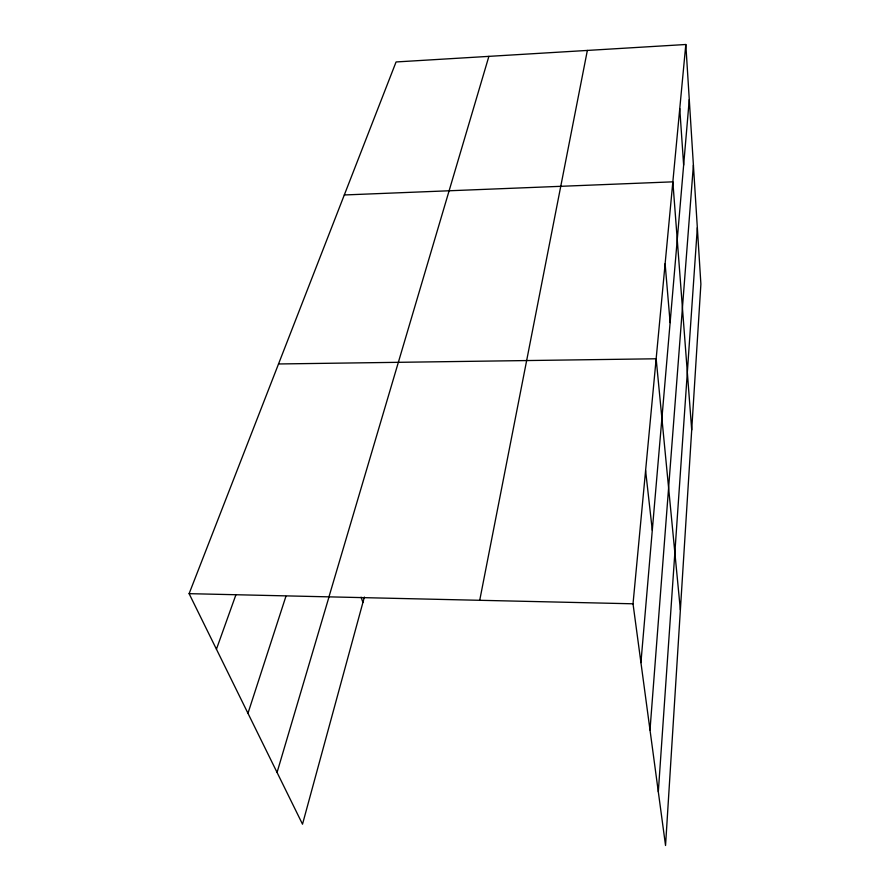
<?xml version="1.0" encoding="UTF-8"?>
<svg xmlns="http://www.w3.org/2000/svg" width="890" height="890" viewBox="0 0 890 890"><rect width="100%" height="100%" fill="white"/><g stroke="black" fill="none" stroke-linecap="round" stroke-linejoin="round"><path stroke-width="1.33" d="M658.322 791.811L697.337 227.684M650 730.034L693.399 165.117M640.933 662.616L689.272 99.547M685.812 44.5L700.886 284.088L665.542 845.5L633.024 603.798L685.812 44.5L396.072 61.955L189.114 593.663L302.511 824.196L364.388 597.056M479.721 600.305L587.356 50.43M328.955 596.856L488.888 56.359M277.057 772.464L329.1 596.578M247.965 713.302L285.901 596.378M216.437 649.199L235.984 594.576M344.297 194.966L672.851 181.838L691.708 429.903M278.514 363.966L656.153 358.781L680.372 609.895M189.114 593.663L633.024 603.798M361.084 597.201L362.931 602.408M645.595 470.543L652.292 530.273M665.119 263.707L670.125 322.614M679.76 108.58L683.642 165.084"/></g></svg>
